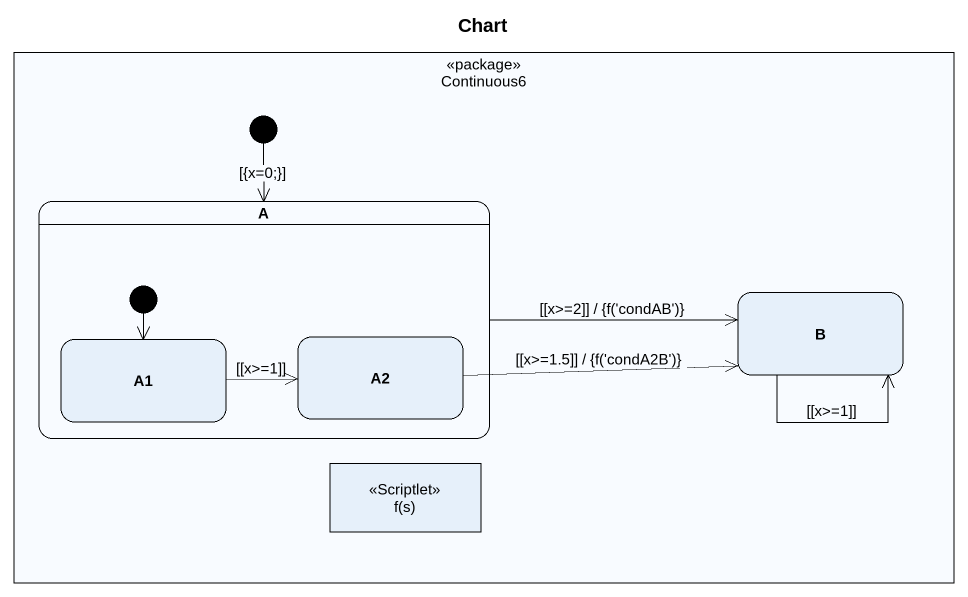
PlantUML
@startuml
title Chart
hide empty description
state Continuous6 <<package>> {
  state A {
    state A1
    state A2
    [*] --> A1
  }
  state B
  state "f(s)" as f_s <<Scriptlet>>
  [*] --> A : [{x=0;}]
}
A -right-> B : ~[~[x>=2]] / {f('condAB')}
B --> B : ~[~[x>=1]]
A1 -right-> A2 : ~[~[x>=1]]
A2 -right-> B : ~[~[x>=1.5]] / {f('condA2B')}
@enduml
